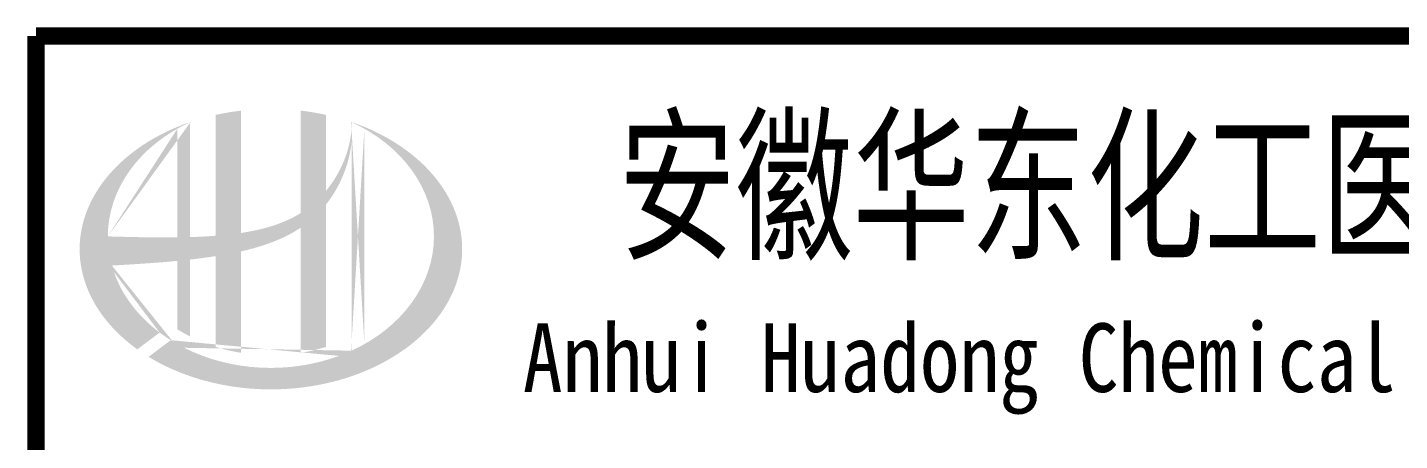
# Model space of a CAD drawing. Extents: x 4924227 to 5052693, y -485691 to -238224.
# Drawn here: x 5022516 to 5028112, y -417387 to -415702 of the extents above; entities that cross this region are included whole.
import ezdxf
from ezdxf.enums import TextEntityAlignment as Align

# ---------------------------------------------------------------- set-up
doc = ezdxf.new("R2010")
doc.units = 0
doc.header["$LTSCALE"] = 1000
doc.header["$MEASUREMENT"] = 0
doc.layers.get('0').update_dxf_attribs({"linetype": 'CONTINUOUS'})
doc.styles.add('宋体', font='', dxfattribs={"width": 0.7})
doc.styles.get('宋体').set_extended_font_data('SimSun')

msp = doc.modelspace()

# ---------------------------------------------------------------- hatches: boundary and pattern name
h = msp.add_hatch(color=256)
edge = h.paths.add_edge_path()
edge.add_spline(control_points=[(5023388, -416615.7), (5023394.1, -416614.3), (5023400.2, -416612.9), (5023449.3, -416601), (5023491.9, -416588), (5023566.9, -416556.9), (5023599.8, -416539.9), (5023630.7, -416519.3)], knot_values=[61.629012, 61.629012, 61.629012, 61.629012, 63.330431, 63.330431, 75.353634, 75.353634, 85.398649, 85.398649, 85.398649, 85.398649], degree=3, periodic=0)
edge.add_line((5023630.7, -416519.3), (5023630.7, -417029.5))
edge.add_spline(control_points=[(5023630.7, -417029.5), (5023647.8, -417026.8), (5023664.8, -417023.5), (5023699.6, -417015.4), (5023717.3, -417010.6), (5023734.7, -417005.1)], knot_values=[4.908456, 4.908456, 4.908456, 4.908456, 4.992821, 4.992821, 5.083034, 5.083034, 5.083034, 5.083034], degree=3, periodic=0)
edge.add_line((5023734.7, -417005.1), (5023734.7, -416423.7))
edge.add_spline(control_points=[(5023734.7, -416423.7), (5023743.3, -416412.7), (5023751.5, -416401.4), (5023777.6, -416361.7), (5023793.3, -416331.8), (5023822.5, -416259), (5023833.7, -416215.2), (5023838.4, -416169.9), (5023838.5, -416168.6), (5023838.7, -416167.3)], knot_values=[97.991744, 97.991744, 97.991744, 97.991744, 101.64219, 101.64219, 110.337975, 110.337975, 121.934322, 121.934322, 122.270691, 122.270691, 122.270691, 122.270691], degree=3, periodic=0)
edge.add_line((5023838.7, -416167.3), (5023838.7, -416096.9))
edge.add_spline(control_points=[(5023838.7, -416096.9), (5023838.6, -416104.6), (5023838.2, -416112.2), (5023837.7, -416119.9)], knot_values=[126.194075, 126.194075, 126.194075, 126.194075, 128.396762, 128.396762, 128.396762, 128.396762], degree=3, periodic=0)
edge.add_spline(control_points=[(5023837.7, -416119.9), (5023837.2, -416126.1), (5023836.6, -416132.3), (5023835.8, -416138.6)], knot_values=[124.417049, 124.417049, 124.417049, 124.417049, 126.194075, 126.194075, 126.194075, 126.194075], degree=3, periodic=0)
edge.add_spline(control_points=[(5023835.8, -416138.6), (5023834.6, -416147.7), (5023833.2, -416156.8), (5023831.4, -416165.9)], knot_values=[121.80529, 121.80529, 121.80529, 121.80529, 124.417049, 124.417049, 124.417049, 124.417049], degree=3, periodic=0)
edge.add_spline(control_points=[(5023831.4, -416165.9), (5023829, -416178.1), (5023826.1, -416190.2), (5023822.6, -416202.2)], knot_values=[118.31574, 118.31574, 118.31574, 118.31574, 121.80529, 121.80529, 121.80529, 121.80529], degree=3, periodic=0)
edge.add_spline(control_points=[(5023822.6, -416202.2), (5023819.1, -416214.3), (5023815, -416226.3), (5023810.5, -416238.2)], knot_values=[114.795988, 114.795988, 114.795988, 114.795988, 118.31574, 118.31574, 118.31574, 118.31574], degree=3, periodic=0)
edge.add_spline(control_points=[(5023810.5, -416238.2), (5023806, -416249.9), (5023801, -416261.4), (5023795.6, -416272.8)], knot_values=[111.329641, 111.329641, 111.329641, 111.329641, 114.795988, 114.795988, 114.795988, 114.795988], degree=3, periodic=0)
edge.add_spline(control_points=[(5023795.6, -416272.8), (5023790.1, -416284.3), (5023784, -416295.7), (5023777.6, -416306.7)], knot_values=[107.79529, 107.79529, 107.79529, 107.79529, 111.329641, 111.329641, 111.329641, 111.329641], degree=3, periodic=0)
edge.add_spline(control_points=[(5023777.6, -416306.7), (5023771.3, -416317.6), (5023764.6, -416328.1), (5023757.4, -416338.4)], knot_values=[104.343579, 104.343579, 104.343579, 104.343579, 107.79529, 107.79529, 107.79529, 107.79529], degree=3, periodic=0)
edge.add_spline(control_points=[(5023757.4, -416338.4), (5023750.2, -416348.8), (5023742.6, -416358.8), (5023734.7, -416368.5)], knot_values=[100.8507, 100.8507, 100.8507, 100.8507, 104.343579, 104.343579, 104.343579, 104.343579], degree=3, periodic=0)
edge.add_line((5023734.7, -416368.5), (5023734.7, -416059.2))
edge.add_spline(control_points=[(5023734.7, -416059.2), (5023700.6, -416051.7), (5023665.8, -416045.8), (5023630.7, -416041.7)], knot_values=[4.423999, 4.423999, 4.423999, 4.423999, 4.558741, 4.558741, 4.558741, 4.558741], degree=3, periodic=0)
edge.add_line((5023630.7, -416041.7), (5023630.7, -416459.8))
edge.add_spline(control_points=[(5023630.7, -416459.8), (5023558.7, -416504.4), (5023474.5, -416527.6), (5023388, -416540.6)], knot_values=[63.246215, 63.246215, 63.246215, 63.246215, 87.689124, 87.689124, 87.689124, 87.689124], degree=3, periodic=0)
edge.add_line((5023388, -416540.6), (5023388, -416041.7))
edge.add_spline(control_points=[(5023388, -416041.7), (5023352.8, -416045.8), (5023318.1, -416051.7), (5023284, -416059.2)], knot_values=[4.866038, 4.866038, 4.866038, 4.866038, 5.000777, 5.000777, 5.000777, 5.000777], degree=3, periodic=0)
edge.add_line((5023284, -416059.2), (5023284, -416552.1))
edge.add_spline(control_points=[(5023284, -416552.1), (5023282.3, -416552.2), (5023247.4, -416554.8), (5023212.8, -416556.6), (5023180, -416557.6)], knot_values=[43.657356, 43.657356, 43.657356, 43.657356, 44.134253, 53.497092, 53.497092, 53.497092, 53.497092], degree=3, periodic=0)
edge.add_line((5023180, -416557.6), (5023180, -416088.5))
edge.add_spline(control_points=[(5023180, -416088.5), (5023163, -416094.3), (5023146.2, -416100.6), (5023129.8, -416107.4)], knot_values=[5.14157, 5.14157, 5.14157, 5.14157, 5.212921, 5.212921, 5.212921, 5.212921], degree=3, periodic=0)
edge.add_spline(control_points=[(5023129.8, -416107.4), (5023122.9, -416110.2), (5023116, -416113.1), (5023083.8, -416127.3), (5023059.3, -416139.5), (5023035.8, -416152.7)], knot_values=[5.212921, 5.212921, 5.212921, 5.212921, 5.24296, 5.24296, 5.355623, 5.355623, 5.355623, 5.355623], degree=3, periodic=0)
edge.add_spline(control_points=[(5023035.8, -416152.7), (5023020.9, -416161.1), (5023006.5, -416169.8), (5022992.5, -416178.9)], knot_values=[5.355623, 5.355623, 5.355623, 5.355623, 5.426974, 5.426974, 5.426974, 5.426974], degree=3, periodic=0)
edge.add_spline(control_points=[(5022992.5, -416178.9), (5022985.1, -416183.8), (5022977.8, -416188.7), (5022964.3, -416198.2), (5022958.1, -416202.7), (5022951.9, -416207.3)], knot_values=[5.426974, 5.426974, 5.426974, 5.426974, 5.464765, 5.464765, 5.498325, 5.498325, 5.498325, 5.498325], degree=3, periodic=0)
edge.add_spline(control_points=[(5022951.9, -416207.3), (5022925.9, -416226.9), (5022901.8, -416247.7), (5022879.9, -416269.7)], knot_values=[5.498325, 5.498325, 5.498325, 5.498325, 5.641027, 5.641027, 5.641027, 5.641027], degree=3, periodic=0)
edge.add_spline(control_points=[(5022879.9, -416269.7), (5022872.9, -416276.7), (5022866.1, -416283.8), (5022845.7, -416306.4), (5022832.8, -416322.2), (5022821, -416338.4)], knot_values=[5.641027, 5.641027, 5.641027, 5.641027, 5.686569, 5.686569, 5.783729, 5.783729, 5.783729, 5.783729], degree=3, periodic=0)
edge.add_spline(control_points=[(5022821, -416338.4), (5022805.9, -416359.2), (5022792.6, -416380.6), (5022779.5, -416405.6), (5022777.9, -416408.7), (5022776.3, -416411.9)], knot_values=[5.783729, 5.783729, 5.783729, 5.783729, 5.908374, 5.908374, 5.92643, 5.92643, 5.92643, 5.92643], degree=3, periodic=0)
edge.add_spline(control_points=[(5022776.3, -416411.9), (5022763.8, -416437), (5022753.8, -416462.7), (5022746.3, -416488.6)], knot_values=[5.92643, 5.92643, 5.92643, 5.92643, 6.069132, 6.069132, 6.069132, 6.069132], degree=3, periodic=0)
edge.add_spline(control_points=[(5022746.3, -416488.6), (5022743, -416499.7), (5022740.3, -416510.9), (5022734.9, -416537), (5022732.7, -416552.1), (5022731.2, -416567.1)], knot_values=[6.069132, 6.069132, 6.069132, 6.069132, 6.130179, 6.130179, 6.211834, 6.211834, 6.211834, 6.211834], degree=3, periodic=0)
edge.add_spline(control_points=[(5022731.2, -416567.1), (5022730, -416580.3), (5022729.3, -416593.5), (5022729.3, -416606.7)], knot_values=[6.211834, 6.211834, 6.211834, 6.211834, 6.283185, 6.283185, 6.283185, 6.283185], degree=3, periodic=0)
edge.add_spline(control_points=[(5022729.3, -416606.7), (5022729.3, -416616), (5022729.6, -416625.4), (5022730.3, -416634.7)], knot_values=[6.283185, 6.283185, 6.283185, 6.283185, 6.333655, 6.333655, 6.333655, 6.333655], degree=3, periodic=0)
edge.add_spline(control_points=[(5022730.3, -416634.7), (5022731.5, -416653.3), (5022734, -416671.9), (5022737.8, -416690.5)], knot_values=[6.333655, 6.333655, 6.333655, 6.333655, 6.434594, 6.434594, 6.434594, 6.434594], degree=3, periodic=0)
edge.add_spline(control_points=[(5022737.8, -416690.5), (5022738.1, -416691.7), (5022738.3, -416692.9), (5022742.2, -416711.4), (5022747, -416728.6), (5022752.9, -416745.6)], knot_values=[6.434594, 6.434594, 6.434594, 6.434594, 6.441278, 6.441278, 6.535532, 6.535532, 6.535532, 6.535532], degree=3, periodic=0)
edge.add_spline(control_points=[(5022752.9, -416745.6), (5022759.1, -416763.8), (5022766.6, -416781.9), (5022775.4, -416799.7)], knot_values=[6.535532, 6.535532, 6.535532, 6.535532, 6.636471, 6.636471, 6.636471, 6.636471], degree=3, periodic=0)
edge.add_spline(control_points=[(5022775.4, -416799.7), (5022777.6, -416804.1), (5022779.9, -416808.6), (5022789.2, -416826.2), (5022796.9, -416839.3), (5022805.3, -416852.1)], knot_values=[6.636471, 6.636471, 6.636471, 6.636471, 6.661894, 6.661894, 6.73741, 6.73741, 6.73741, 6.73741], degree=3, periodic=0)
edge.add_spline(control_points=[(5022805.3, -416852.1), (5022816.5, -416869.3), (5022828.8, -416886.1), (5022842.4, -416902.5)], knot_values=[6.73741, 6.73741, 6.73741, 6.73741, 6.838349, 6.838349, 6.838349, 6.838349], degree=3, periodic=0)
edge.add_spline(control_points=[(5022842.4, -416902.5), (5022848.3, -416909.6), (5022854.4, -416916.7), (5022869, -416932.6), (5022877.5, -416941.5), (5022886.4, -416950.1)], knot_values=[6.838349, 6.838349, 6.838349, 6.838349, 6.88251, 6.88251, 6.939288, 6.939288, 6.939288, 6.939288], degree=3, periodic=0)
edge.add_spline(control_points=[(5022886.4, -416950.1), (5022902.1, -416965.5), (5022919, -416980.3), (5022936.9, -416994.5)], knot_values=[6.939288, 6.939288, 6.939288, 6.939288, 7.040227, 7.040227, 7.040227, 7.040227], degree=3, periodic=0)
edge.add_spline(control_points=[(5022936.9, -416994.5), (5022945.9, -417001.6), (5022955, -417008.6), (5022964.5, -417015.3)], knot_values=[7.040227, 7.040227, 7.040227, 7.040227, 7.090696, 7.090696, 7.090696, 7.090696], degree=3, periodic=0)
edge.add_line((5022964.5, -417015.3), (5023055.7, -416947))
edge.add_ellipse((5023509.3, -416554.7), major_axis=(665, 0), ratio=0.806676, start_angle=192.819, end_angle=226.9853, ccw=False)
edge.add_spline(control_points=[(5022860.9, -416673.7), (5022884.9, -416672.2), (5022909, -416670.8), (5022997.7, -416665.3), (5023062.5, -416661), (5023128, -416654.6)], knot_values=[11.398263, 11.398263, 11.398263, 11.398263, 18.40729, 18.40729, 37.18094, 37.18094, 37.18094, 37.18094], degree=3, periodic=0)
edge.add_line((5023128, -416654.6), (5023128, -416933.7))
edge.add_spline(control_points=[(5023128, -416933.7), (5023131.6, -416935.9), (5023135.1, -416938.1), (5023152.1, -416948.3), (5023165.9, -416955.9), (5023180, -416963.1)], knot_values=[4.049945, 4.049945, 4.049945, 4.049945, 4.072021, 4.072021, 4.153257, 4.153257, 4.153257, 4.153257], degree=3, periodic=0)
edge.add_line((5023180, -416963.1), (5023180, -416649.2))
edge.add_spline(control_points=[(5023180, -416649.2), (5023212.2, -416645.5), (5023244.6, -416641.3), (5023279.4, -416635.9), (5023281.7, -416635.5), (5023284, -416635.2)], knot_values=[42.135009, 42.135009, 42.135009, 42.135009, 51.307228, 51.307228, 51.948574, 51.948574, 51.948574, 51.948574], degree=3, periodic=0)
edge.add_line((5023284, -416635.2), (5023284, -417005.1))
edge.add_spline(control_points=[(5023284, -417005.1), (5023317.6, -417015.7), (5023352.5, -417023.9), (5023388, -417029.5)], knot_values=[4.34174, 4.34174, 4.34174, 4.34174, 4.516316, 4.516316, 4.516316, 4.516316], degree=3, periodic=0)
edge.add_line((5023388, -417029.5), (5023388, -416615.7))
edge = h.paths.add_edge_path(flags=16)
edge.add_ellipse((5023509.3, -416554.7), major_axis=(665, 0), ratio=0.806676, start_angle=124.9875, end_angle=179.999, ccw=False)
edge.add_line((5023128, -416115.2), (5023128, -416558.8))
edge.add_spline(control_points=[(5023128, -416558.8), (5023032.7, -416560.1), (5022938.7, -416557.1), (5022844.3, -416554.7)], knot_values=[11.27373, 11.27373, 11.27373, 11.27373, 38.687513, 38.687513, 38.687513, 38.687513], degree=3, periodic=0)
edge = h.paths.add_edge_path()
edge.add_spline(control_points=[(5023010.5, -417045.8), (5023041.5, -417064.8), (5023074.7, -417082.1), (5023159.3, -417119.3), (5023212.6, -417137.2), (5023323.3, -417163.7), (5023380.8, -417172.5), (5023496.9, -417180.2), (5023555.6, -417179.3), (5023671.2, -417167.8), (5023728, -417157.3), (5023837.1, -417127.2), (5023889.2, -417107.7), (5023986.1, -417060.8), (5024030.9, -417033.5), (5024110.8, -416972.5), (5024146, -416939), (5024205.3, -416867.5), (5024229.4, -416829.6), (5024265.8, -416751.5), (5024278.1, -416711.3), (5024290.7, -416630.1), (5024291, -416589.1), (5024279.5, -416507.6), (5024267.7, -416467.1), (5024232.1, -416388.4), (5024208.3, -416350.2), (5024149.5, -416278), (5024114.4, -416244), (5024034.6, -416182.4), (5023989.9, -416154.7), (5023908.7, -416114.9), (5023874.3, -416100.7), (5023838.7, -416088.5)], knot_values=[0.886421, 0.886421, 0.886421, 0.886421, 1.040557, 1.040557, 1.261172, 1.261172, 1.481788, 1.481788, 1.702404, 1.702404, 1.92302, 1.92302, 2.143636, 2.143636, 2.364252, 2.364252, 2.584868, 2.584868, 2.805484, 2.805484, 3.026099, 3.026099, 3.246715, 3.246715, 3.46852, 3.46852, 3.690325, 3.690325, 3.91213, 3.91213, 4.133935, 4.133935, 4.283209, 4.283209, 4.283209, 4.283209], degree=3, periodic=0)
edge.add_line((5023838.7, -416088.5), (5023838.7, -416088.5))
edge.add_spline(control_points=[(5023838.7, -416088.6), (5023838.7, -416091.4), (5023838.7, -416094.1), (5023838.7, -416096.9)], knot_values=[128.396762, 128.396762, 128.396762, 128.396762, 129.192193, 129.192193, 129.192193, 129.192193], degree=3, periodic=0)
edge.add_line((5023838.7, -416096.9), (5023838.7, -417020.8))
edge.add_ellipse((5023509.3, -416554.7), major_axis=(665, 0), ratio=0.806676, start_angle=232.1054, end_angle=299.6833, ccw=False)
edge.add_line((5023100.9, -416978.1), (5023010.5, -417045.8))
edge = h.paths.add_edge_path(flags=16)
edge.add_ellipse((5023509.3, -416554.7), major_axis=(665, 0), ratio=0.806676, start_angle=304.9875, end_angle=415.0121, ccw=False)
edge.add_line((5023890.7, -416994.2), (5023890.7, -416115.2))

# ---------------------------------------------------------------- linework, layer by layer
at = {"const_width": 70}
for points in [[(5022551.5, -415737.3), (5022551.5, -421737.3)], [(5040551.5, -415737.3), (5022551.5, -415737.3)]]:
    msp.add_lwpolyline(points, dxfattribs=at)

# ---------------------------------------------------------------- texts
at = {"style": '宋体'}
for s, height, width, p in [('安徽华东化工医药工程有限责任公司', 500, 0.7, (5028746.4, -416337.3)), ('Anhui Huadong Chemical & Medical Engineering Co.,Ltd', 280, 0.85, (5028746.4, -417087.3))]:
    msp.add_text(s, height=height, dxfattribs=dict(at, width=width)).set_placement(p, align=Align.MIDDLE)

doc.saveas('drawing.dxf')
